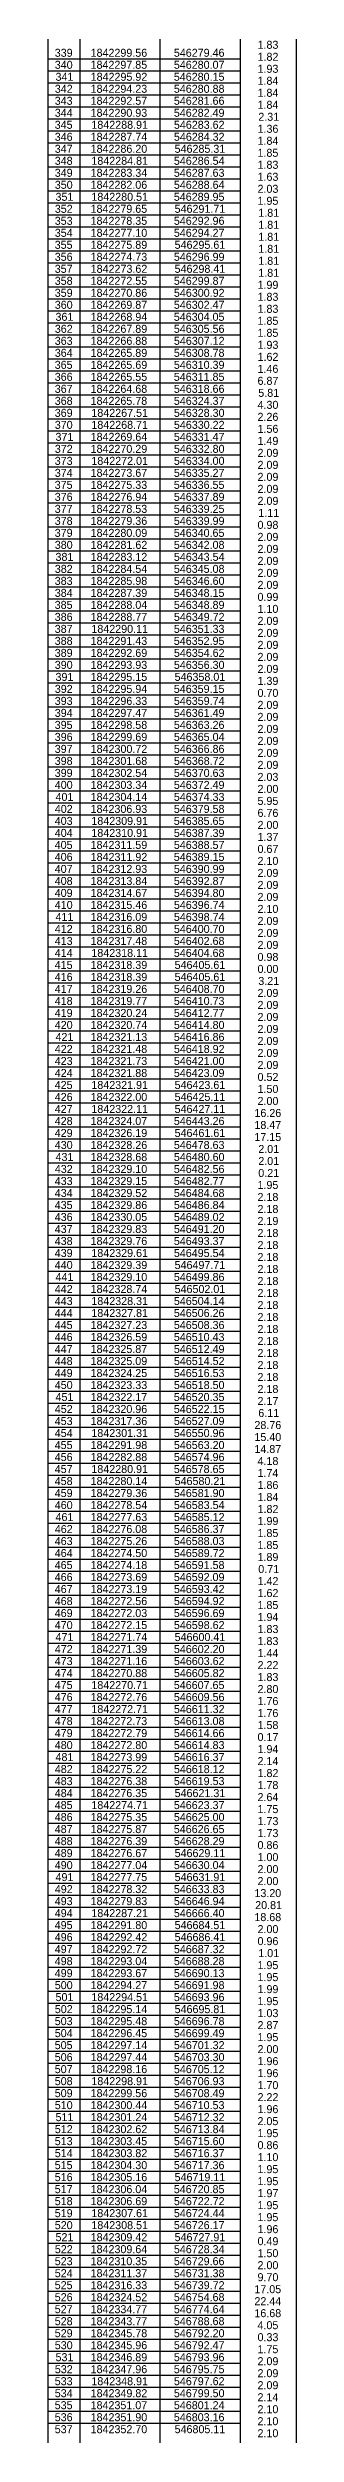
# Model space of a CAD drawing. Extents: x 542197 to 550482, y 1822129 to 1845893.
# Drawn here: x 550405 to 550482, y 1837727 to 1838473 of the extents above; entities that cross this region are included whole.
import ezdxf

# ---------------------------------------------------------------- set-up
doc = ezdxf.new("R2010")
doc.units = 0
doc.layers.add('Level 63', color=7, linetype='Continuous')

msp = doc.modelspace()

# ---------------------------------------------------------------- linework, layer by layer
at = {"layer": 'Level 63'}
for p, q in [((550404.92, 1839752.03), (550404.92, 1823712.98)), ((550414.92, 1839748.08), (550414.92, 1823712.98)), ((550464.92, 1839748.08), (550464.92, 1823712.98)), ((550482.42, 1839752.03), (550482.42, 1823712.98)), ((550439.92, 1839744.23), (550439.92, 1823712.98)), ((550404.92, 1838469.23), (550464.92, 1838469.23)), ((550404.92, 1838465.48), (550464.92, 1838465.48)), ((550404.92, 1838461.73), (550464.92, 1838461.73)), ((550404.92, 1838457.98), (550464.92, 1838457.98)), ((550404.92, 1838454.23), (550464.92, 1838454.23)), ((550404.92, 1838450.48), (550464.92, 1838450.48)), ((550404.92, 1838446.73), (550464.92, 1838446.73)), ((550404.92, 1838442.98), (550464.92, 1838442.98)), ((550404.92, 1838439.23), (550464.92, 1838439.23)), ((550404.92, 1838435.48), (550464.92, 1838435.48)), ((550404.92, 1838431.73), (550464.92, 1838431.73)), ((550404.92, 1838427.98), (550464.92, 1838427.98)), ((550404.92, 1838424.23), (550464.92, 1838424.23)), ((550404.92, 1838420.48), (550464.92, 1838420.48)), ((550404.92, 1838416.73), (550464.92, 1838416.73)), ((550404.92, 1838412.98), (550464.92, 1838412.98)), ((550404.92, 1838409.23), (550464.92, 1838409.23)), ((550404.92, 1838405.48), (550464.92, 1838405.48)), ((550404.92, 1838401.73), (550464.92, 1838401.73)), ((550404.92, 1838397.98), (550464.92, 1838397.98)), ((550404.92, 1838394.23), (550464.92, 1838394.23)), ((550404.92, 1838390.48), (550464.92, 1838390.48)), ((550404.92, 1838386.73), (550464.92, 1838386.73)), ((550404.92, 1838382.98), (550464.92, 1838382.98)), ((550404.92, 1838379.23), (550464.92, 1838379.23)), ((550404.92, 1838375.48), (550464.92, 1838375.48)), ((550404.92, 1838371.73), (550464.92, 1838371.73)), ((550404.92, 1838367.98), (550464.92, 1838367.98)), ((550404.92, 1838364.23), (550464.92, 1838364.23)), ((550404.92, 1838360.48), (550464.92, 1838360.48)), ((550404.92, 1838356.73), (550464.92, 1838356.73)), ((550404.92, 1838352.98), (550464.92, 1838352.98)), ((550404.92, 1838349.23), (550464.92, 1838349.23)), ((550404.92, 1838345.48), (550464.92, 1838345.48)), ((550404.92, 1838341.73), (550464.92, 1838341.73)), ((550404.92, 1838337.98), (550464.92, 1838337.98)), ((550404.92, 1838334.23), (550464.92, 1838334.23)), ((550404.92, 1838330.48), (550464.92, 1838330.48)), ((550404.92, 1838326.73), (550464.92, 1838326.73)), ((550404.92, 1838322.98), (550464.92, 1838322.98)), ((550404.92, 1838319.23), (550464.92, 1838319.23)), ((550404.92, 1838315.48), (550464.92, 1838315.48)), ((550404.92, 1838311.73), (550464.92, 1838311.73)), ((550404.92, 1838307.98), (550464.92, 1838307.98)), ((550404.92, 1838304.23), (550464.92, 1838304.23)), ((550404.92, 1838300.48), (550464.92, 1838300.48)), ((550404.92, 1838296.73), (550464.92, 1838296.73)), ((550404.92, 1838292.98), (550464.92, 1838292.98)), ((550404.92, 1838289.23), (550464.92, 1838289.23)), ((550404.92, 1838285.48), (550464.92, 1838285.48)), ((550404.92, 1838281.73), (550464.92, 1838281.73)), ((550404.92, 1838277.98), (550464.92, 1838277.98)), ((550404.92, 1838274.23), (550464.92, 1838274.23)), ((550404.92, 1838270.48), (550464.92, 1838270.48)), ((550404.92, 1838266.73), (550464.92, 1838266.73)), ((550404.92, 1838262.98), (550464.92, 1838262.98)), ((550404.92, 1838259.23), (550464.92, 1838259.23)), ((550404.92, 1838255.48), (550464.92, 1838255.48)), ((550404.92, 1838251.73), (550464.92, 1838251.73)), ((550404.92, 1838247.98), (550464.92, 1838247.98)), ((550404.92, 1838244.23), (550464.92, 1838244.23)), ((550404.92, 1838240.48), (550464.92, 1838240.48)), ((550404.92, 1838236.73), (550464.92, 1838236.73)), ((550404.92, 1838232.98), (550464.92, 1838232.98)), ((550404.92, 1838229.23), (550464.92, 1838229.23)), ((550404.92, 1838225.48), (550464.92, 1838225.48)), ((550404.92, 1838221.73), (550464.92, 1838221.73)), ((550404.92, 1838217.98), (550464.92, 1838217.98)), ((550404.92, 1838214.23), (550464.92, 1838214.23)), ((550404.92, 1838210.48), (550464.92, 1838210.48)), ((550404.92, 1838206.73), (550464.92, 1838206.73)), ((550404.92, 1838202.98), (550464.92, 1838202.98)), ((550404.92, 1838199.23), (550464.92, 1838199.23)), ((550404.92, 1838195.48), (550464.92, 1838195.48)), ((550404.92, 1838191.73), (550464.92, 1838191.73)), ((550404.92, 1838187.98), (550464.92, 1838187.98)), ((550404.92, 1838184.23), (550464.92, 1838184.23)), ((550404.92, 1838180.48), (550464.92, 1838180.48)), ((550404.92, 1838176.73), (550464.92, 1838176.73)), ((550404.92, 1838172.98), (550464.92, 1838172.98)), ((550404.92, 1838169.23), (550464.92, 1838169.23)), ((550404.92, 1838165.48), (550464.92, 1838165.48)), ((550404.92, 1838161.73), (550464.92, 1838161.73)), ((550404.92, 1838157.98), (550464.92, 1838157.98)), ((550404.92, 1838154.23), (550464.92, 1838154.23)), ((550404.92, 1838150.48), (550464.92, 1838150.48)), ((550404.92, 1838146.73), (550464.92, 1838146.73)), ((550404.92, 1838142.98), (550464.92, 1838142.98)), ((550404.92, 1838139.23), (550464.92, 1838139.23)), ((550404.92, 1838135.48), (550464.92, 1838135.48)), ((550404.92, 1838131.73), (550464.92, 1838131.73)), ((550404.92, 1838127.98), (550464.92, 1838127.98)), ((550404.92, 1838124.23), (550464.92, 1838124.23)), ((550404.92, 1838120.48), (550464.92, 1838120.48)), ((550404.92, 1838116.73), (550464.92, 1838116.73)), ((550404.92, 1838112.98), (550464.92, 1838112.98)), ((550404.92, 1838109.23), (550464.92, 1838109.23)), ((550404.92, 1838105.48), (550464.92, 1838105.48)), ((550404.92, 1838101.73), (550464.92, 1838101.73)), ((550404.92, 1838097.98), (550464.92, 1838097.98)), ((550404.92, 1838094.23), (550464.92, 1838094.23)), ((550404.92, 1838090.48), (550464.92, 1838090.48)), ((550404.92, 1838086.73), (550464.92, 1838086.73)), ((550404.92, 1838082.98), (550464.92, 1838082.98)), ((550404.92, 1838079.23), (550464.92, 1838079.23)), ((550404.92, 1838075.48), (550464.92, 1838075.48)), ((550404.92, 1838071.73), (550464.92, 1838071.73)), ((550404.92, 1838067.98), (550464.92, 1838067.98)), ((550404.92, 1838064.23), (550464.92, 1838064.23)), ((550404.92, 1838060.48), (550464.92, 1838060.48)), ((550404.92, 1838056.73), (550464.92, 1838056.73)), ((550404.92, 1838052.98), (550464.92, 1838052.98)), ((550404.92, 1838049.23), (550464.92, 1838049.23)), ((550404.92, 1838045.48), (550464.92, 1838045.48)), ((550404.92, 1838041.73), (550464.92, 1838041.73)), ((550404.92, 1838037.98), (550464.92, 1838037.98)), ((550404.92, 1838034.23), (550464.92, 1838034.23)), ((550404.92, 1838030.48), (550464.92, 1838030.48)), ((550404.92, 1838026.73), (550464.92, 1838026.73)), ((550404.92, 1838022.98), (550464.92, 1838022.98)), ((550404.92, 1838019.23), (550464.92, 1838019.23)), ((550404.92, 1838015.48), (550464.92, 1838015.48)), ((550404.92, 1838011.73), (550464.92, 1838011.73)), ((550404.92, 1838007.98), (550464.92, 1838007.98)), ((550404.92, 1838004.23), (550464.92, 1838004.23)), ((550404.92, 1838000.48), (550464.92, 1838000.48)), ((550404.92, 1837996.73), (550464.92, 1837996.73)), ((550404.92, 1837992.98), (550464.92, 1837992.98)), ((550404.92, 1837989.23), (550464.92, 1837989.23)), ((550404.92, 1837985.48), (550464.92, 1837985.48)), ((550404.92, 1837981.73), (550464.92, 1837981.73)), ((550404.92, 1837977.98), (550464.92, 1837977.98)), ((550404.92, 1837974.23), (550464.92, 1837974.23)), ((550404.92, 1837970.48), (550464.92, 1837970.48)), ((550404.92, 1837966.73), (550464.92, 1837966.73)), ((550404.92, 1837962.98), (550464.92, 1837962.98)), ((550404.92, 1837959.23), (550464.92, 1837959.23)), ((550404.92, 1837955.48), (550464.92, 1837955.48)), ((550404.92, 1837951.73), (550464.92, 1837951.73)), ((550404.92, 1837947.98), (550464.92, 1837947.98)), ((550404.92, 1837944.23), (550464.92, 1837944.23)), ((550404.92, 1837940.48), (550464.92, 1837940.48)), ((550404.92, 1837936.73), (550464.92, 1837936.73)), ((550404.92, 1837932.98), (550464.92, 1837932.98)), ((550404.92, 1837929.23), (550464.92, 1837929.23)), ((550404.92, 1837925.48), (550464.92, 1837925.48)), ((550404.92, 1837921.73), (550464.92, 1837921.73)), ((550404.92, 1837917.98), (550464.92, 1837917.98)), ((550404.92, 1837914.23), (550464.92, 1837914.23)), ((550404.92, 1837910.48), (550464.92, 1837910.48)), ((550404.92, 1837906.73), (550464.92, 1837906.73)), ((550404.92, 1837902.98), (550464.92, 1837902.98)), ((550404.92, 1837899.23), (550464.92, 1837899.23)), ((550404.92, 1837895.48), (550464.92, 1837895.48)), ((550404.92, 1837891.73), (550464.92, 1837891.73)), ((550404.92, 1837887.98), (550464.92, 1837887.98)), ((550404.92, 1837884.23), (550464.92, 1837884.23)), ((550404.92, 1837880.48), (550464.92, 1837880.48)), ((550404.92, 1837876.73), (550464.92, 1837876.73)), ((550404.92, 1837872.98), (550464.92, 1837872.98)), ((550404.92, 1837869.23), (550464.92, 1837869.23)), ((550404.92, 1837865.48), (550464.92, 1837865.48)), ((550404.92, 1837861.73), (550464.92, 1837861.73)), ((550404.92, 1837857.98), (550464.92, 1837857.98)), ((550404.92, 1837854.23), (550464.92, 1837854.23)), ((550404.92, 1837850.48), (550464.92, 1837850.48)), ((550404.92, 1837846.73), (550464.92, 1837846.73)), ((550404.92, 1837842.98), (550464.92, 1837842.98)), ((550404.92, 1837839.23), (550464.92, 1837839.23)), ((550404.92, 1837835.48), (550464.92, 1837835.48)), ((550404.92, 1837831.73), (550464.92, 1837831.73)), ((550404.92, 1837827.98), (550464.92, 1837827.98)), ((550404.92, 1837824.23), (550464.92, 1837824.23)), ((550404.92, 1837820.48), (550464.92, 1837820.48)), ((550404.92, 1837816.73), (550464.92, 1837816.73)), ((550404.92, 1837812.98), (550464.92, 1837812.98)), ((550404.92, 1837809.23), (550464.92, 1837809.23)), ((550404.92, 1837805.48), (550464.92, 1837805.48)), ((550404.92, 1837801.73), (550464.92, 1837801.73)), ((550404.92, 1837797.98), (550464.92, 1837797.98)), ((550404.92, 1837794.23), (550464.92, 1837794.23)), ((550404.92, 1837790.48), (550464.92, 1837790.48)), ((550404.92, 1837786.73), (550464.92, 1837786.73)), ((550404.92, 1837782.98), (550464.92, 1837782.98)), ((550404.92, 1837779.23), (550464.92, 1837779.23)), ((550404.92, 1837775.48), (550464.92, 1837775.48)), ((550404.92, 1837771.73), (550464.92, 1837771.73)), ((550404.92, 1837767.98), (550464.92, 1837767.98)), ((550404.92, 1837764.23), (550464.92, 1837764.23)), ((550404.92, 1837760.48), (550464.92, 1837760.48)), ((550404.92, 1837756.73), (550464.92, 1837756.73)), ((550404.92, 1837752.98), (550464.92, 1837752.98)), ((550404.92, 1837749.23), (550464.92, 1837749.23)), ((550404.92, 1837745.48), (550464.92, 1837745.48)), ((550404.92, 1837741.73), (550464.92, 1837741.73)), ((550404.92, 1837737.98), (550464.92, 1837737.98)), ((550404.92, 1837734.23), (550464.92, 1837734.23)), ((550404.92, 1837730.48), (550464.92, 1837730.48))]:
    msp.add_line(p, q, dxfattribs=at)

# ---------------------------------------------------------------- texts
for s, p in [('1.83', (550470.35, 1838472.36)), ('339', (550407.08, 1838469.86)), ('340', (550407.09, 1838466.11)), ('1842297.85', (550418.26, 1838466.11)), ('1842299.56', (550418.27, 1838469.86)), ('546279.46', (550444.24, 1838469.86)), ('546280.07', (550444.24, 1838466.11)), ('1.93', (550470.35, 1838464.86)), ('1.82', (550470.36, 1838468.61)), ('342', (550407.1, 1838458.61)), ('341', (550407.32, 1838462.36)), ('1842294.23', (550418.27, 1838458.61)), ('1842295.92', (550418.29, 1838462.36)), ('546280.15', (550444.23, 1838462.36)), ('546280.88', (550444.24, 1838458.61)), ('1.84', (550470.35, 1838461.11)), ('1.84', (550470.35, 1838457.36)), ('343', (550407.08, 1838454.86)), ('344', (550407.09, 1838451.11)), ('1842292.57', (550418.27, 1838454.86)), ('1842290.93', (550418.27, 1838451.11)), ('546282.49', (550444.24, 1838451.11)), ('546281.66', (550444.24, 1838454.86)), ('1.84', (550470.35, 1838453.61)), ('2.31', (550470.59, 1838449.86)), ('345', (550407.07, 1838447.36)), ('346', (550407.08, 1838443.61)), ('1842287.74', (550418.28, 1838443.61)), ('1842288.91', (550418.51, 1838447.36)), ('546283.62', (550444.26, 1838447.36)), ('546284.32', (550444.26, 1838443.61)), ('1.36', (550470.35, 1838446.11)), ('1.84', (550470.35, 1838442.36)), ('347', (550407.08, 1838439.86)), ('348', (550407.08, 1838436.11)), ('1842286.20', (550418.28, 1838439.86)), ('1842284.81', (550418.51, 1838436.11)), ('546286.54', (550444.25, 1838436.11)), ('546285.31', (550444.48, 1838439.86)), ('1.85', (550470.34, 1838438.61)), ('1.83', (550470.35, 1838434.86)), ('349', (550407.08, 1838432.36)), ('350', (550407.09, 1838428.61)), ('1842283.34', (550418.28, 1838432.36)), ('1842282.06', (550418.27, 1838428.61)), ('546287.63', (550444.24, 1838432.36)), ('546288.64', (550444.25, 1838428.61)), ('2.03', (550470.35, 1838427.36)), ('1.63', (550470.35, 1838431.11)), ('352', (550407.1, 1838421.11)), ('351', (550407.32, 1838424.86)), ('1842279.65', (550418.26, 1838421.11)), ('1842280.51', (550418.51, 1838424.86)), ('546289.95', (550444.23, 1838424.86)), ('546291.71', (550444.48, 1838421.11)), ('1.95', (550470.34, 1838423.61)), ('1.81', (550470.59, 1838419.86)), ('353', (550407.08, 1838417.36)), ('354', (550407.09, 1838413.61)), ('1842278.35', (550418.26, 1838417.36)), ('1842277.10', (550418.28, 1838413.61)), ('546292.96', (550444.24, 1838417.36)), ('546294.27', (550444.24, 1838413.61)), ('1.81', (550470.59, 1838416.11)), ('1.81', (550470.59, 1838412.36)), ('355', (550407.07, 1838409.86)), ('356', (550407.08, 1838406.11)), ('1842275.89', (550418.27, 1838409.86)), ('1842274.73', (550418.27, 1838406.11)), ('546296.99', (550444.24, 1838406.11)), ('546295.61', (550444.48, 1838409.86)), ('1.81', (550470.59, 1838408.61)), ('1.81', (550470.59, 1838404.86)), ('357', (550407.08, 1838402.36)), ('358', (550407.08, 1838398.61)), ('1842272.55', (550418.26, 1838398.61)), ('1842273.62', (550418.29, 1838402.36)), ('546299.87', (550444.24, 1838398.61)), ('546298.41', (550444.48, 1838402.36)), ('1.99', (550470.35, 1838397.36)), ('1.81', (550470.59, 1838401.11)), ('359', (550407.08, 1838394.86)), ('360', (550407.09, 1838391.11)), ('1842270.86', (550418.27, 1838394.86)), ('1842269.87', (550418.27, 1838391.11)), ('546302.47', (550444.24, 1838391.11)), ('546300.92', (550444.26, 1838394.86)), ('1.83', (550470.35, 1838393.61)), ('1.83', (550470.35, 1838389.86)), ('362', (550407.1, 1838383.61)), ('361', (550407.32, 1838387.36)), ('1842267.89', (550418.27, 1838383.61)), ('1842268.94', (550418.28, 1838387.36)), ('546304.05', (550444.23, 1838387.36)), ('546305.56', (550444.24, 1838383.61)), ('1.85', (550470.34, 1838386.11)), ('1.85', (550470.34, 1838382.36)), ('363', (550407.08, 1838379.86)), ('364', (550407.09, 1838376.11)), ('1842266.88', (550418.27, 1838379.86)), ('1842265.89', (550418.27, 1838376.11)), ('546308.78', (550444.24, 1838376.11)), ('546307.12', (550444.26, 1838379.86)), ('1.93', (550470.35, 1838378.61)), ('1.62', (550470.36, 1838374.86)), ('365', (550407.07, 1838372.36)), ('366', (550407.08, 1838368.61)), ('1842265.69', (550418.27, 1838372.36)), ('1842265.55', (550418.26, 1838368.61)), ('546310.39', (550444.24, 1838372.36)), ('546311.85', (550444.23, 1838368.61)), ('6.87', (550470.35, 1838367.36)), ('1.46', (550470.35, 1838371.11)), ('367', (550407.08, 1838364.86)), ('368', (550407.08, 1838361.11)), ('1842264.68', (550418.27, 1838364.86)), ('1842265.78', (550418.27, 1838361.11)), ('546318.66', (550444.24, 1838364.86)), ('546324.37', (550444.24, 1838361.11)), ('4.30', (550470.35, 1838359.86)), ('5.81', (550470.59, 1838363.61)), ('369', (550407.08, 1838357.36)), ('370', (550407.09, 1838353.61)), ('1842267.51', (550418.51, 1838357.36)), ('1842268.71', (550418.51, 1838353.61)), ('546328.30', (550444.25, 1838357.36)), ('546330.22', (550444.26, 1838353.61)), ('2.26', (550470.35, 1838356.11)), ('1.56', (550470.35, 1838352.36)), ('372', (550407.1, 1838346.11)), ('371', (550407.32, 1838349.86)), ('1842270.29', (550418.27, 1838346.11)), ('1842269.64', (550418.28, 1838349.86)), ('546331.47', (550444.24, 1838349.86)), ('546332.80', (550444.25, 1838346.11)), ('2.09', (550470.35, 1838344.86)), ('1.49', (550470.35, 1838348.61)), ('373', (550407.08, 1838342.36)), ('374', (550407.09, 1838338.61)), ('1842273.67', (550418.27, 1838338.61)), ('1842272.01', (550418.51, 1838342.36)), ('546334.00', (550444.25, 1838342.36)), ('546335.27', (550444.24, 1838338.61)), ('2.09', (550470.35, 1838341.11)), ('2.09', (550470.35, 1838337.36)), ('375', (550407.07, 1838334.86)), ('376', (550407.08, 1838331.11)), ('1842275.33', (550418.27, 1838334.86)), ('1842276.94', (550418.28, 1838331.11)), ('546336.55', (550444.23, 1838334.86)), ('546337.89', (550444.24, 1838331.11)), ('2.09', (550470.35, 1838333.61)), ('2.09', (550470.35, 1838329.86)), ('377', (550407.08, 1838327.36)), ('378', (550407.08, 1838323.61)), ('1842278.53', (550418.27, 1838327.36)), ('1842279.36', (550418.27, 1838323.61)), ('546339.25', (550444.23, 1838327.36)), ('546339.99', (550444.24, 1838323.61)), ('0.98', (550470.35, 1838322.36)), ('1.11', (550470.59, 1838326.11)), ('379', (550407.08, 1838319.86)), ('380', (550407.09, 1838316.11)), ('1842280.09', (550418.27, 1838319.86)), ('1842281.62', (550418.29, 1838316.11)), ('546340.65', (550444.23, 1838319.86)), ('546342.08', (550444.24, 1838316.11)), ('2.09', (550470.35, 1838318.61)), ('2.09', (550470.35, 1838314.86)), ('382', (550407.1, 1838308.61)), ('381', (550407.32, 1838312.36)), ('1842284.54', (550418.28, 1838308.61)), ('1842283.12', (550418.29, 1838312.36)), ('546345.08', (550444.24, 1838308.61)), ('546343.54', (550444.25, 1838312.36)), ('2.09', (550470.35, 1838311.11)), ('2.09', (550470.35, 1838307.36)), ('383', (550407.08, 1838304.86)), ('384', (550407.09, 1838301.11)), ('1842285.98', (550418.27, 1838304.86)), ('1842287.39', (550418.27, 1838301.11)), ('546348.15', (550444.23, 1838301.11)), ('546346.60', (550444.25, 1838304.86)), ('0.99', (550470.35, 1838299.86)), ('2.09', (550470.35, 1838303.61)), ('385', (550407.07, 1838297.36)), ('386', (550407.08, 1838293.61)), ('1842288.04', (550418.28, 1838297.36)), ('1842288.77', (550418.27, 1838293.61)), ('546348.89', (550444.24, 1838297.36)), ('546349.72', (550444.26, 1838293.61)), ('2.09', (550470.35, 1838292.36)), ('1.10', (550470.35, 1838296.11)), ('387', (550407.08, 1838289.86)), ('388', (550407.08, 1838286.11)), ('1842291.43', (550418.27, 1838286.11)), ('1842290.11', (550418.51, 1838289.86)), ('546352.95', (550444.23, 1838286.11)), ('546351.33', (550444.24, 1838289.86)), ('2.09', (550470.35, 1838288.61)), ('2.09', (550470.35, 1838284.86)), ('389', (550407.08, 1838282.36)), ('390', (550407.09, 1838278.61)), ('1842292.69', (550418.27, 1838282.36)), ('1842293.93', (550418.27, 1838278.61)), ('546356.30', (550444.25, 1838278.61)), ('546354.62', (550444.26, 1838282.36)), ('2.09', (550470.35, 1838281.11)), ('2.09', (550470.35, 1838277.36)), ('392', (550407.1, 1838271.11)), ('391', (550407.32, 1838274.86)), ('1842295.15', (550418.26, 1838274.86)), ('1842295.94', (550418.28, 1838271.11)), ('546359.15', (550444.23, 1838271.11)), ('546358.01', (550444.48, 1838274.86)), ('0.70', (550470.35, 1838269.86)), ('1.39', (550470.35, 1838273.61)), ('393', (550407.08, 1838267.36)), ('394', (550407.09, 1838263.61)), ('1842296.33', (550418.27, 1838267.36)), ('1842297.47', (550418.27, 1838263.61)), ('546361.49', (550444.24, 1838263.61)), ('546359.74', (550444.25, 1838267.36)), ('2.09', (550470.35, 1838266.11)), ('2.09', (550470.35, 1838262.36)), ('395', (550407.07, 1838259.86)), ('396', (550407.08, 1838256.11)), ('1842298.58', (550418.27, 1838259.86)), ('1842299.69', (550418.27, 1838256.11)), ('546363.26', (550444.24, 1838259.86)), ('546365.04', (550444.25, 1838256.11)), ('2.09', (550470.35, 1838258.61)), ('2.09', (550470.35, 1838254.86)), ('397', (550407.08, 1838252.36)), ('398', (550407.08, 1838248.61)), ('1842301.68', (550418.27, 1838248.61)), ('1842300.72', (550418.29, 1838252.36)), ('546366.86', (550444.24, 1838252.36)), ('546368.72', (550444.26, 1838248.61)), ('2.09', (550470.35, 1838251.11)), ('2.09', (550470.35, 1838247.36)), ('400', (550407.09, 1838241.11)), ('399', (550407.08, 1838244.86)), ('1842302.54', (550418.28, 1838244.86)), ('1842303.34', (550418.28, 1838241.11)), ('546372.49', (550444.24, 1838241.11)), ('546370.63', (550444.24, 1838244.86)), ('2.03', (550470.35, 1838243.61)), ('2.00', (550470.35, 1838239.86)), ('402', (550407.1, 1838233.61)), ('401', (550407.32, 1838237.36)), ('1842304.14', (550418.28, 1838237.36)), ('1842306.93', (550418.27, 1838233.61)), ('546379.58', (550444.24, 1838233.61)), ('546374.33', (550444.24, 1838237.36)), ('5.95', (550470.34, 1838236.11)), ('6.76', (550470.35, 1838232.36)), ('403', (550407.08, 1838229.86)), ('404', (550407.09, 1838226.11)), ('1842309.91', (550418.51, 1838229.86)), ('1842310.91', (550418.51, 1838226.11)), ('546385.65', (550444.23, 1838229.86)), ('546387.39', (550444.24, 1838226.11)), ('2.00', (550470.35, 1838228.61)), ('1.37', (550470.35, 1838224.86)), ('405', (550407.07, 1838222.36)), ('406', (550407.08, 1838218.61)), ('1842311.59', (550418.27, 1838222.36)), ('1842311.92', (550418.29, 1838218.61)), ('546389.15', (550444.23, 1838218.61)), ('546388.57', (550444.24, 1838222.36)), ('0.67', (550470.35, 1838221.11)), ('2.10', (550470.35, 1838217.36)), ('407', (550407.08, 1838214.86)), ('408', (550407.08, 1838211.11)), ('1842312.93', (550418.27, 1838214.86)), ('1842313.84', (550418.28, 1838211.11)), ('546390.99', (550444.24, 1838214.86)), ('546392.87', (550444.24, 1838211.11)), ('2.09', (550470.35, 1838213.61)), ('2.09', (550470.35, 1838209.86)), ('409', (550407.08, 1838207.36)), ('410', (550407.09, 1838203.61)), ('1842314.67', (550418.27, 1838207.36)), ('1842315.46', (550418.27, 1838203.61)), ('546394.80', (550444.25, 1838207.36)), ('546396.74', (550444.25, 1838203.61)), ('2.09', (550470.35, 1838206.11)), ('2.10', (550470.35, 1838202.36)), ('412', (550407.1, 1838196.11)), ('411', (550407.32, 1838199.86)), ('1842316.09', (550418.27, 1838199.86)), ('1842316.80', (550418.28, 1838196.11)), ('546398.74', (550444.25, 1838199.86)), ('546400.70', (550444.25, 1838196.11)), ('2.09', (550470.35, 1838198.61)), ('2.09', (550470.35, 1838194.86)), ('413', (550407.08, 1838192.36)), ('414', (550407.09, 1838188.61)), ('1842317.48', (550418.27, 1838192.36)), ('1842318.11', (550418.51, 1838188.61)), ('546402.68', (550444.24, 1838192.36)), ('546404.68', (550444.24, 1838188.61)), ('0.98', (550470.35, 1838187.36)), ('2.09', (550470.35, 1838191.11)), ('415', (550407.07, 1838184.86)), ('416', (550407.08, 1838181.11)), ('1842318.39', (550418.27, 1838184.86)), ('1842318.39', (550418.27, 1838181.11)), ('546405.61', (550444.48, 1838184.86)), ('546405.61', (550444.48, 1838181.11)), ('0.00', (550470.35, 1838183.61)), ('3.21', (550470.59, 1838179.86)), ('417', (550407.08, 1838177.36)), ('418', (550407.08, 1838173.61)), ('1842319.26', (550418.27, 1838177.36)), ('1842319.77', (550418.27, 1838173.61)), ('546408.70', (550444.25, 1838177.36)), ('546410.73', (550444.24, 1838173.61)), ('2.09', (550470.35, 1838176.11)), ('2.09', (550470.35, 1838172.36)), ('419', (550407.08, 1838169.86)), ('420', (550407.09, 1838166.11)), ('1842320.24', (550418.28, 1838169.86)), ('1842320.74', (550418.28, 1838166.11)), ('546412.77', (550444.24, 1838169.86)), ('546414.80', (550444.25, 1838166.11)), ('2.09', (550470.35, 1838168.61)), ('2.09', (550470.35, 1838164.86)), ('422', (550407.1, 1838158.61)), ('421', (550407.32, 1838162.36)), ('1842321.48', (550418.27, 1838158.61)), ('1842321.13', (550418.27, 1838162.36)), ('546416.86', (550444.24, 1838162.36)), ('546418.92', (550444.26, 1838158.61)), ('2.09', (550470.35, 1838161.11)), ('2.09', (550470.35, 1838157.36)), ('423', (550407.08, 1838154.86)), ('424', (550407.09, 1838151.11)), ('1842321.88', (550418.27, 1838151.11)), ('1842321.73', (550418.27, 1838154.86)), ('546423.09', (550444.24, 1838151.11)), ('546421.00', (550444.25, 1838154.86)), ('0.52', (550470.36, 1838149.86)), ('2.09', (550470.35, 1838153.61)), ('425', (550407.07, 1838147.36)), ('426', (550407.08, 1838143.61)), ('1842322.00', (550418.28, 1838143.61)), ('1842321.91', (550418.51, 1838147.36)), ('546423.61', (550444.48, 1838147.36)), ('546425.11', (550444.48, 1838143.61)), ('2.00', (550470.35, 1838142.36)), ('1.50', (550470.35, 1838146.11)), ('427', (550407.08, 1838139.86)), ('428', (550407.08, 1838136.11)), ('1842324.07', (550418.27, 1838136.11)), ('1842322.11', (550418.51, 1838139.86)), ('546443.26', (550444.24, 1838136.11)), ('546427.11', (550444.48, 1838139.86)), ('16.26', (550469.38, 1838138.61)), ('18.47', (550469.38, 1838134.86)), ('429', (550407.08, 1838132.36)), ('430', (550407.09, 1838128.61)), ('1842326.19', (550418.27, 1838132.36)), ('1842328.26', (550418.27, 1838128.61)), ('546478.63', (550444.24, 1838128.61)), ('546461.61', (550444.48, 1838132.36)), ('17.15', (550469.37, 1838131.11)), ('2.01', (550470.59, 1838127.36)), ('432', (550407.1, 1838121.11)), ('431', (550407.32, 1838124.86)), ('1842328.68', (550418.27, 1838124.86)), ('1842329.10', (550418.28, 1838121.11)), ('546480.60', (550444.25, 1838124.86)), ('546482.56', (550444.24, 1838121.11)), ('2.01', (550470.59, 1838123.61)), ('433', (550407.08, 1838117.36)), ('434', (550407.09, 1838113.61)), ('1842329.15', (550418.26, 1838117.36)), ('1842329.52', (550418.29, 1838113.61)), ('546484.68', (550444.24, 1838113.61)), ('546482.77', (550444.24, 1838117.36)), ('1.95', (550470.34, 1838116.11)), ('0.21', (550470.59, 1838119.86)), ('435', (550407.07, 1838109.86)), ('436', (550407.08, 1838106.11)), ('1842330.05', (550418.26, 1838106.11)), ('1842329.86', (550418.27, 1838109.86)), ('546486.84', (550444.25, 1838109.86)), ('546489.02', (550444.26, 1838106.11)), ('2.18', (550470.35, 1838112.36)), ('2.18', (550470.35, 1838108.61)), ('437', (550407.08, 1838102.36)), ('438', (550407.08, 1838098.61)), ('1842329.83', (550418.27, 1838102.36)), ('1842329.76', (550418.27, 1838098.61)), ('546491.20', (550444.25, 1838102.36)), ('546493.37', (550444.24, 1838098.61)), ('2.19', (550470.35, 1838104.86)), ('2.18', (550470.35, 1838101.11)), ('439', (550407.08, 1838094.86)), ('440', (550407.09, 1838091.11)), ('1842329.39', (550418.27, 1838091.11)), ('1842329.61', (550418.51, 1838094.86)), ('546495.54', (550444.25, 1838094.86)), ('546497.71', (550444.48, 1838091.11)), ('2.18', (550470.35, 1838097.36)), ('2.18', (550470.35, 1838093.61)), ('442', (550407.1, 1838083.61)), ('441', (550407.32, 1838087.36)), ('1842329.10', (550418.28, 1838087.36)), ('1842328.74', (550418.28, 1838083.61)), ('546499.86', (550444.24, 1838087.36)), ('546502.01', (550444.48, 1838083.61)), ('2.18', (550470.35, 1838089.86)), ('2.18', (550470.35, 1838086.11)), ('443', (550407.08, 1838079.86)), ('444', (550407.09, 1838076.11)), ('1842328.31', (550418.51, 1838079.86)), ('1842327.81', (550418.51, 1838076.11)), ('546504.14', (550444.25, 1838079.86)), ('546506.26', (550444.24, 1838076.11)), ('2.18', (550470.35, 1838082.36)), ('2.18', (550470.35, 1838078.61)), ('445', (550407.07, 1838072.36)), ('446', (550407.08, 1838068.61)), ('1842326.59', (550418.27, 1838068.61)), ('1842327.23', (550418.27, 1838072.36)), ('546508.36', (550444.24, 1838072.36)), ('546510.43', (550444.24, 1838068.61)), ('2.18', (550470.35, 1838074.86)), ('2.18', (550470.35, 1838071.11)), ('447', (550407.08, 1838064.86)), ('448', (550407.08, 1838061.11)), ('1842325.09', (550418.27, 1838061.11)), ('1842325.87', (550418.27, 1838064.86)), ('546512.49', (550444.24, 1838064.86)), ('546514.52', (550444.26, 1838061.11)), ('2.18', (550470.35, 1838067.36)), ('2.18', (550470.35, 1838063.61)), ('449', (550407.08, 1838057.36)), ('450', (550407.09, 1838053.61)), ('1842324.25', (550418.26, 1838057.36)), ('1842323.33', (550418.27, 1838053.61)), ('546516.53', (550444.24, 1838057.36)), ('546518.50', (550444.25, 1838053.61)), ('2.18', (550470.35, 1838059.86)), ('2.18', (550470.35, 1838056.11)), ('452', (550407.1, 1838046.11)), ('451', (550407.32, 1838049.86)), ('1842322.17', (550418.27, 1838049.86)), ('1842320.96', (550418.27, 1838046.11)), ('546520.35', (550444.23, 1838049.86)), ('546522.15', (550444.23, 1838046.11)), ('2.18', (550470.35, 1838052.36)), ('2.17', (550470.35, 1838048.61)), ('453', (550407.08, 1838042.36)), ('454', (550407.09, 1838038.61)), ('1842317.36', (550418.27, 1838042.36)), ('1842301.31', (550418.51, 1838038.61)), ('546527.09', (550444.24, 1838042.36)), ('546550.96', (550444.24, 1838038.61)), ('28.76', (550469.38, 1838041.11)), ('6.11', (550470.59, 1838044.86)), ('455', (550407.07, 1838034.86)), ('456', (550407.08, 1838031.11)), ('1842291.98', (550418.27, 1838034.86)), ('1842282.88', (550418.27, 1838031.11)), ('546563.20', (550444.25, 1838034.86)), ('546574.96', (550444.24, 1838031.11)), ('14.87', (550469.38, 1838033.61)), ('15.40', (550469.38, 1838037.36)), ('457', (550407.08, 1838027.36)), ('458', (550407.08, 1838023.61)), ('1842280.14', (550418.28, 1838023.61)), ('1842280.91', (550418.51, 1838027.36)), ('546578.65', (550444.23, 1838027.36)), ('546580.21', (550444.48, 1838023.61)), ('4.18', (550470.35, 1838029.86)), ('1.74', (550470.35, 1838026.11)), ('459', (550407.08, 1838019.86)), ('460', (550407.09, 1838016.11)), ('1842279.36', (550418.27, 1838019.86)), ('1842278.54', (550418.28, 1838016.11)), ('546581.90', (550444.25, 1838019.86)), ('546583.54', (550444.25, 1838016.11)), ('1.86', (550470.35, 1838022.36)), ('1.84', (550470.35, 1838018.61)), ('462', (550407.1, 1838008.61)), ('461', (550407.32, 1838012.36)), ('1842276.08', (550418.27, 1838008.61)), ('1842277.63', (550418.27, 1838012.36)), ('546586.37', (550444.24, 1838008.61)), ('546585.12', (550444.26, 1838012.36)), ('1.99', (550470.35, 1838011.11)), ('1.82', (550470.36, 1838014.86)), ('463', (550407.08, 1838004.86)), ('464', (550407.09, 1838001.11)), ('1842275.26', (550418.27, 1838004.86)), ('1842274.50', (550418.28, 1838001.11)), ('546588.03', (550444.24, 1838004.86)), ('546589.72', (550444.26, 1838001.11)), ('1.85', (550470.34, 1838007.36)), ('1.85', (550470.34, 1838003.61)), ('465', (550407.07, 1837997.36)), ('466', (550407.08, 1837993.61)), ('1842274.18', (550418.27, 1837997.36)), ('1842273.69', (550418.27, 1837993.61)), ('546591.58', (550444.24, 1837997.36)), ('546592.09', (550444.24, 1837993.61)), ('1.89', (550470.35, 1837999.86)), ('0.71', (550470.59, 1837996.11)), ('467', (550407.08, 1837989.86)), ('468', (550407.08, 1837986.11)), ('1842273.19', (550418.27, 1837989.86)), ('1842272.56', (550418.27, 1837986.11)), ('546593.42', (550444.26, 1837989.86)), ('546594.92', (550444.26, 1837986.11)), ('1.42', (550470.36, 1837992.36)), ('1.62', (550470.36, 1837988.61)), ('469', (550407.08, 1837982.36)), ('470', (550407.09, 1837978.61)), ('1842272.15', (550418.26, 1837978.61)), ('1842272.03', (550418.27, 1837982.36)), ('546596.69', (550444.24, 1837982.36)), ('546598.62', (550444.26, 1837978.61)), ('1.85', (550470.34, 1837984.86)), ('1.94', (550470.35, 1837981.11)), ('472', (550407.1, 1837971.11)), ('471', (550407.32, 1837974.86)), ('1842271.39', (550418.27, 1837971.11)), ('1842271.74', (550418.28, 1837974.86)), ('546602.20', (550444.25, 1837971.11)), ('546600.41', (550444.48, 1837974.86)), ('1.83', (550470.35, 1837977.36)), ('1.83', (550470.35, 1837973.61)), ('473', (550407.08, 1837967.36)), ('474', (550407.09, 1837963.61)), ('1842270.88', (550418.27, 1837963.61)), ('1842271.16', (550418.27, 1837967.36)), ('546603.62', (550444.26, 1837967.36)), ('546605.82', (550444.26, 1837963.61)), ('2.22', (550470.36, 1837966.11)), ('1.44', (550470.35, 1837969.86)), ('475', (550407.07, 1837959.86)), ('476', (550407.08, 1837956.11)), ('1842272.76', (550418.27, 1837956.11)), ('1842270.71', (550418.51, 1837959.86)), ('546607.65', (550444.23, 1837959.86)), ('546609.56', (550444.24, 1837956.11)), ('2.80', (550470.35, 1837958.61)), ('1.83', (550470.35, 1837962.36)), ('477', (550407.08, 1837952.36)), ('478', (550407.08, 1837948.61)), ('1842272.73', (550418.27, 1837948.61)), ('1842272.71', (550418.51, 1837952.36)), ('546613.08', (550444.24, 1837948.61)), ('546611.32', (550444.26, 1837952.36)), ('1.76', (550470.35, 1837954.86)), ('1.76', (550470.35, 1837951.11)), ('479', (550407.08, 1837944.86)), ('480', (550407.09, 1837941.11)), ('1842272.79', (550418.27, 1837944.86)), ('1842272.80', (550418.28, 1837941.11)), ('546614.66', (550444.24, 1837944.86)), ('546614.83', (550444.24, 1837941.11)), ('0.17', (550470.35, 1837943.61)), ('1.58', (550470.35, 1837947.36)), ('482', (550407.1, 1837933.61)), ('481', (550407.32, 1837937.36)), ('1842273.99', (550418.27, 1837937.36)), ('1842275.22', (550418.29, 1837933.61)), ('546616.37', (550444.24, 1837937.36)), ('546618.12', (550444.26, 1837933.61)), ('2.14', (550470.35, 1837936.11)), ('1.94', (550470.35, 1837939.86)), ('483', (550407.08, 1837929.86)), ('484', (550407.09, 1837926.11)), ('1842276.38', (550418.27, 1837929.86)), ('1842276.35', (550418.26, 1837926.11)), ('546619.53', (550444.24, 1837929.86)), ('546621.31', (550444.48, 1837926.11)), ('1.78', (550470.35, 1837928.61)), ('1.82', (550470.36, 1837932.36)), ('485', (550407.07, 1837922.36)), ('486', (550407.08, 1837918.61)), ('1842275.35', (550418.26, 1837918.61)), ('1842274.71', (550418.51, 1837922.36)), ('546623.37', (550444.24, 1837922.36)), ('546625.00', (550444.25, 1837918.61)), ('2.64', (550470.35, 1837924.86)), ('1.75', (550470.34, 1837921.11)), ('487', (550407.08, 1837914.86)), ('488', (550407.08, 1837911.11)), ('1842276.39', (550418.27, 1837911.11)), ('1842275.87', (550418.27, 1837914.86)), ('546626.65', (550444.23, 1837914.86)), ('546628.29', (550444.24, 1837911.11)), ('1.73', (550470.35, 1837917.36)), ('1.73', (550470.35, 1837913.61)), ('489', (550407.08, 1837907.36)), ('1842276.67', (550418.27, 1837907.36)), ('546629.11', (550444.48, 1837907.36)), ('0.86', (550470.35, 1837909.86)), ('1.00', (550470.35, 1837906.11)), ('490', (550407.09, 1837903.61)), ('491', (550407.32, 1837899.86)), ('1842277.75', (550418.26, 1837899.86)), ('1842277.04', (550418.28, 1837903.61)), ('546630.04', (550444.25, 1837903.61)), ('546631.91', (550444.48, 1837899.86)), ('2.00', (550470.35, 1837902.36)), ('2.00', (550470.35, 1837898.61)), ('493', (550407.08, 1837892.36)), ('492', (550407.1, 1837896.11)), ('1842279.83', (550418.27, 1837892.36)), ('1842278.32', (550418.29, 1837896.11)), ('546633.83', (550444.24, 1837896.11)), ('546646.94', (550444.25, 1837892.36)), ('13.20', (550469.38, 1837894.86)), ('20.81', (550469.62, 1837891.11)), ('495', (550407.07, 1837884.86)), ('494', (550407.09, 1837888.61)), ('1842291.80', (550418.28, 1837884.86)), ('1842287.21', (550418.51, 1837888.61)), ('546666.40', (550444.25, 1837888.61)), ('546684.51', (550444.48, 1837884.86)), ('18.68', (550469.37, 1837887.36)), ('2.00', (550470.35, 1837883.61)), ('496', (550407.08, 1837881.11)), ('497', (550407.08, 1837877.36)), ('1842292.42', (550418.29, 1837881.11)), ('1842292.72', (550418.29, 1837877.36)), ('546687.32', (550444.26, 1837877.36)), ('546686.41', (550444.48, 1837881.11)), ('0.96', (550470.35, 1837879.86)), ('1.01', (550470.59, 1837876.11)), ('498', (550407.08, 1837873.61)), ('499', (550407.08, 1837869.86)), ('1842293.04', (550418.28, 1837873.61)), ('1842293.67', (550418.27, 1837869.86)), ('546688.28', (550444.24, 1837873.61)), ('546690.13', (550444.24, 1837869.86)), ('1.95', (550470.34, 1837872.36)), ('1.95', (550470.34, 1837868.61)), ('500', (550407.09, 1837866.11)), ('501', (550407.32, 1837862.36)), ('1842294.27', (550418.27, 1837866.11)), ('1842294.51', (550418.51, 1837862.36)), ('546691.98', (550444.24, 1837866.11)), ('546693.96', (550444.24, 1837862.36)), ('1.95', (550470.34, 1837861.11)), ('1.99', (550470.35, 1837864.86)), ('503', (550407.08, 1837854.86)), ('502', (550407.1, 1837858.61)), ('1842295.48', (550418.27, 1837854.86)), ('1842295.14', (550418.28, 1837858.61)), ('546696.78', (550444.24, 1837854.86)), ('546695.81', (550444.48, 1837858.61)), ('2.87', (550470.35, 1837853.61)), ('1.03', (550470.35, 1837857.36)), ('505', (550407.07, 1837847.36)), ('504', (550407.09, 1837851.11)), ('1842296.45', (550418.26, 1837851.11)), ('1842297.14', (550418.28, 1837847.36)), ('546699.49', (550444.24, 1837851.11)), ('546701.32', (550444.26, 1837847.36)), ('2.00', (550470.35, 1837846.11)), ('1.95', (550470.34, 1837849.86)), ('506', (550407.08, 1837843.61)), ('507', (550407.08, 1837839.86)), ('1842297.44', (550418.28, 1837843.61)), ('1842298.16', (550418.27, 1837839.86)), ('546703.30', (550444.25, 1837843.61)), ('546705.12', (550444.26, 1837839.86)), ('1.96', (550470.35, 1837842.36)), ('1.96', (550470.35, 1837838.61)), ('508', (550407.08, 1837836.11)), ('509', (550407.08, 1837832.36)), ('1842299.56', (550418.27, 1837832.36)), ('1842298.91', (550418.51, 1837836.11)), ('546708.49', (550444.24, 1837832.36)), ('546706.93', (550444.24, 1837836.11)), ('2.22', (550470.36, 1837831.11)), ('1.70', (550470.35, 1837834.86)), ('510', (550407.09, 1837828.61)), ('511', (550407.32, 1837824.86)), ('1842300.44', (550418.28, 1837828.61)), ('1842301.24', (550418.28, 1837824.86)), ('546710.53', (550444.24, 1837828.61)), ('546712.32', (550444.26, 1837824.86)), ('2.05', (550470.34, 1837823.61)), ('1.96', (550470.35, 1837827.36)), ('513', (550407.08, 1837817.36)), ('512', (550407.1, 1837821.11)), ('1842303.45', (550418.26, 1837817.36)), ('1842302.62', (550418.29, 1837821.11)), ('546713.84', (550444.25, 1837821.11)), ('546715.60', (550444.25, 1837817.36)), ('0.86', (550470.35, 1837816.11)), ('1.95', (550470.34, 1837819.86)), ('515', (550407.07, 1837809.86)), ('514', (550407.09, 1837813.61)), ('1842304.30', (550418.28, 1837809.86)), ('1842303.82', (550418.29, 1837813.61)), ('546716.37', (550444.24, 1837813.61)), ('546717.36', (550444.24, 1837809.86)), ('1.95', (550470.34, 1837808.61)), ('1.10', (550470.35, 1837812.36)), ('516', (550407.08, 1837806.11)), ('517', (550407.08, 1837802.36)), ('1842305.16', (550418.27, 1837806.11)), ('1842306.04', (550418.28, 1837802.36)), ('546720.85', (550444.23, 1837802.36)), ('546719.11', (550444.48, 1837806.11)), ('1.95', (550470.34, 1837804.86)), ('1.97', (550470.35, 1837801.11)), ('518', (550407.08, 1837798.61)), ('519', (550407.08, 1837794.86)), ('1842306.69', (550418.27, 1837798.61)), ('1842307.61', (550418.51, 1837794.86)), ('546724.44', (550444.25, 1837794.86)), ('546722.72', (550444.26, 1837798.61)), ('1.95', (550470.34, 1837797.36)), ('1.95', (550470.34, 1837793.61)), ('520', (550407.09, 1837791.11)), ('521', (550407.32, 1837787.36)), ('1842309.42', (550418.29, 1837787.36)), ('1842308.51', (550418.51, 1837791.11)), ('546726.17', (550444.24, 1837791.11)), ('546727.91', (550444.48, 1837787.36)), ('0.49', (550470.35, 1837786.11)), ('1.96', (550470.35, 1837789.86)), ('523', (550407.08, 1837779.86)), ('522', (550407.1, 1837783.61)), ('1842310.35', (550418.26, 1837779.86)), ('1842309.64', (550418.28, 1837783.61)), ('546728.34', (550444.25, 1837783.61)), ('546729.66', (550444.24, 1837779.86)), ('2.00', (550470.35, 1837778.61)), ('1.50', (550470.35, 1837782.36)), ('525', (550407.07, 1837772.36)), ('524', (550407.09, 1837776.11)), ('1842311.37', (550418.27, 1837776.11)), ('1842316.33', (550418.27, 1837772.36)), ('546731.38', (550444.24, 1837776.11)), ('546739.72', (550444.26, 1837772.36)), ('17.05', (550469.37, 1837771.11)), ('9.70', (550470.35, 1837774.86)), ('526', (550407.08, 1837768.61)), ('527', (550407.08, 1837764.86)), ('1842334.77', (550418.27, 1837764.86)), ('1842324.52', (550418.29, 1837768.61)), ('546754.68', (550444.24, 1837768.61)), ('546774.64', (550444.25, 1837764.86)), ('22.44', (550469.38, 1837767.36)), ('16.68', (550469.37, 1837763.61)), ('528', (550407.08, 1837761.11)), ('529', (550407.08, 1837757.36)), ('1842345.78', (550418.27, 1837757.36)), ('1842343.77', (550418.27, 1837761.11)), ('546788.68', (550444.24, 1837761.11)), ('546792.20', (550444.25, 1837757.36)), ('4.05', (550470.34, 1837759.86)), ('0.33', (550470.35, 1837756.11)), ('530', (550407.09, 1837753.61)), ('531', (550407.32, 1837749.86)), ('1842346.89', (550418.27, 1837749.86)), ('1842345.96', (550418.27, 1837753.61)), ('546792.47', (550444.24, 1837753.61)), ('546793.96', (550444.24, 1837749.86)), ('2.09', (550470.35, 1837748.61)), ('1.75', (550470.34, 1837752.36)), ('533', (550407.08, 1837742.36)), ('532', (550407.1, 1837746.11)), ('1842347.96', (550418.27, 1837746.11)), ('1842348.91', (550418.51, 1837742.36)), ('546795.75', (550444.23, 1837746.11)), ('546797.62', (550444.26, 1837742.36)), ('2.09', (550470.35, 1837744.86)), ('2.09', (550470.35, 1837741.11)), ('535', (550407.07, 1837734.86)), ('534', (550407.09, 1837738.61)), ('1842351.07', (550418.27, 1837734.86)), ('1842349.82', (550418.29, 1837738.61)), ('546799.50', (550444.25, 1837738.61)), ('546801.24', (550444.25, 1837734.86)), ('2.14', (550470.35, 1837737.36)), ('2.10', (550470.35, 1837733.61)), ('536', (550407.08, 1837731.11)), ('537', (550407.08, 1837727.36)), ('1842351.90', (550418.28, 1837731.11)), ('1842352.70', (550418.28, 1837727.36)), ('546803.16', (550444.24, 1837731.11)), ('546805.11', (550444.48, 1837727.36)), ('2.10', (550470.35, 1837729.86)), ('2.10', (550470.35, 1837726.11))]:
    msp.add_text(s, height=2.5, dxfattribs=at).set_placement(p)

doc.saveas('drawing.dxf')
